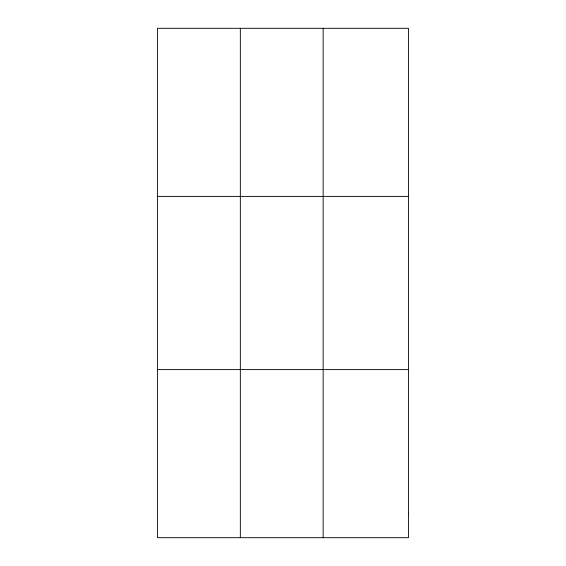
<?xml version="1.0" encoding="UTF-8"?>
<svg xmlns="http://www.w3.org/2000/svg" width="566" height="566" viewBox="0 0 566 566"><rect width="100%" height="100%" fill="white"/><g stroke="black" fill="none" stroke-linecap="round" stroke-linejoin="round"><path stroke-width="0.85" d="M240.338 28.3L240.338 537.7M323.151 28.3L323.151 537.7M157.525 196.402L408.475 196.402M157.525 369.598L408.475 369.598M408.475 513.687L408.475 537.7L157.525 537.7L157.525 28.3L408.475 28.3L408.475 513.687"/></g></svg>
